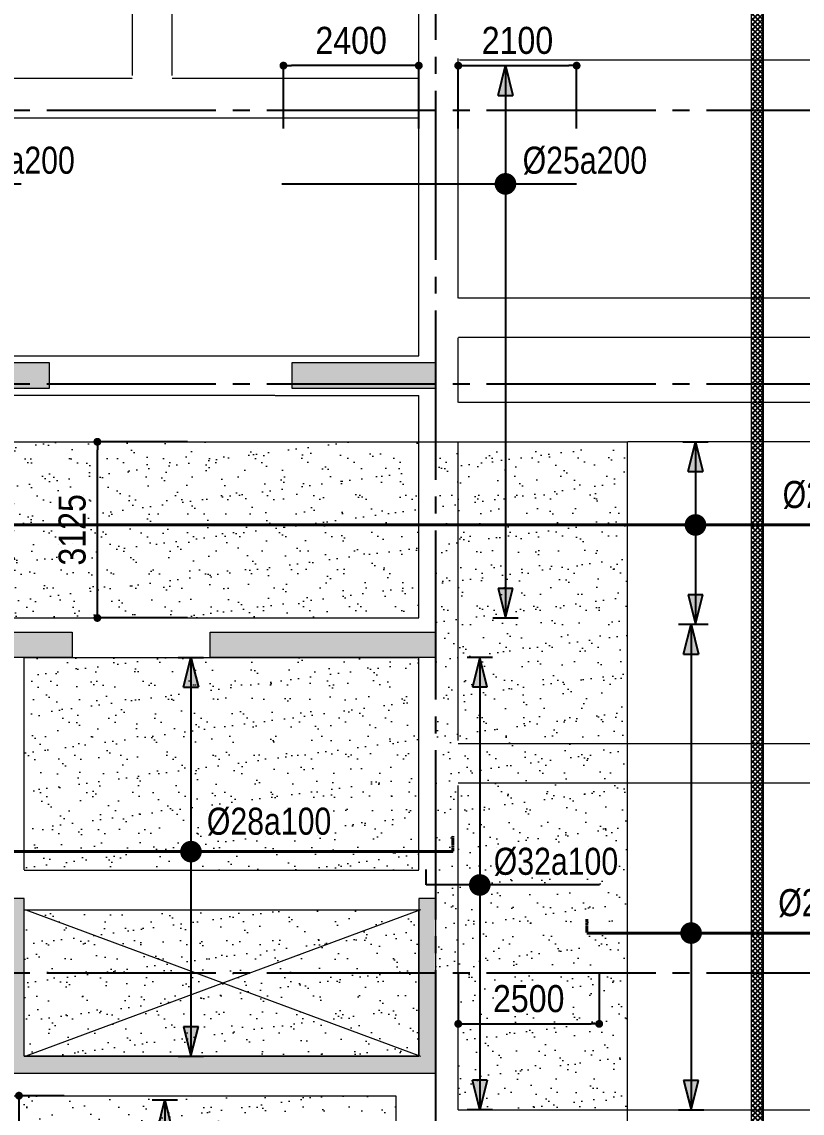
# Model space of a CAD drawing. Header units: millimetres. Extents: x -3819597 to -2591384, y 582389 to 820195.
# Drawn here: x -3668535 to -3654695, y 738096 to 757456 of the extents above; entities that cross this region are included whole.
import ezdxf
from ezdxf.enums import TextEntityAlignment as Align

# ---------------------------------------------------------------- set-up
doc = ezdxf.new("R2010")
doc.units = ezdxf.units.MM
doc.header["$MEASUREMENT"] = 0
for name, pattern in [('CENTER', [2, 1.25, -0.25, 0.25, -0.25]), ('CHG_XX_Damsan_Ham 2$0$CHG_XX_Damsan_Ham 2$0$HIDDEN', [0.375, 0.25, -0.125]), ('CHG_XX_Luoi truc$0$MB_Luoi truc$0$Center101', [13, 10, -1, 1, -1]), ('HIDDEN', [0.375, 0.25, -0.125])]:
    doc.linetypes.add(name, pattern=pattern)
doc.layers.get('0').update_dxf_attribs({"lineweight": 9})
doc.layers.get('Defpoints').update_dxf_attribs({"color": 10, "lineweight": 0})
for name, color, linetype in [('02HN. TEXT B', 1, 'Continuous'), ('08HN. SSS X', 6, 'Continuous'), ('12HN. GRID', 1, 'CENTER'), ('CHG_XX_Cot_Ham 2$0$mb_cot tang 1-3$0$Concrete Line', 6, 'Continuous'), ('CHG_XX_Damsan_Ham 2$0$DTE-MEP-REVISION-1', 2, 'Continuous'), ('CHG_XX_Luoi truc$0$Grid', 34, 'Continuous'), ('CHG_XX_Luoi truc$0$Grid Line', 8, 'CHG_XX_Luoi truc$0$MB_Luoi truc$0$Center101'), ('dim', 51, 'Continuous')]:
    doc.layers.add(name, color=color, linetype=linetype)
for name, color, linetype, lineweight in [('CHG_XX_Cot_Ham 2$0$NS-Pier-H2', 150, 'Continuous', 13), ('CHG_XX_Cot_Ham 2$0$NS-Pier-H2 @ 1', 150, 'Continuous', 13), ('CHG_XX_Cot_Ham 2$0$NS-Pier-H2 @ 150', 150, 'Continuous', 13), ("CHG_XX_Damsan_Ham 2$0$CHG_XX_Damsan_Ham 2$0$'S_General_Hidden_1 Thin", 1, 'CHG_XX_Damsan_Ham 2$0$CHG_XX_Damsan_Ham 2$0$HIDDEN', 18), ('CHG_XX_Damsan_Ham 2$0$CHG_XX_Damsan_Ham 2$0$CHG_XX_Damsan_Ham 2$0$Start lo mo', 3, 'Continuous', 15), ('CHG_XX_Damsan_Ham 2$0$CHG_XX_Damsan_Ham 2$0$DBAO', 3, 'Continuous', 13), ('CHG_XX_Damsan_Ham 2$0$CHG_XX_Damsan_Ham 2$0$DTE-MEP-H-SLAB TEXT', 3, 'Continuous', 0), ('CHG_XX_Damsan_Ham 2$0$CHG_XX_Damsan_Ham 2$0$Start hatch', 8, 'Continuous', 25), ('CHG_XX_Damsan_Ham 2$0$CHG_XX_Damsan_Ham 2$0$Start lo mo', 3, 'Continuous', 15), ('CHG_XX_Damsan_Ham 2$0$DTE-MEP-H-SLAB TEXT', 3, 'Continuous', 0), ('CHG_XX_Damsan_Ham 2$0$HATCH', 57, 'Continuous', 9), ('thep chay suot', 5, 'HIDDEN', 40)]:
    doc.layers.add(name, color=color, linetype=linetype, lineweight=lineweight)
doc.styles.add('[HN042014]STYLE', font='arial.ttf', dxfattribs={"width": 0.8})
doc.styles.add('CHG_XX_Luoi truc$0$MB_Luoi truc$0$Grid A-F$0$VNI-HelveCB', font='VHELVCB_0.TTF')
doc.styles.add('MB_Luoi truc$0$Arial_C', font='arial.ttf', dxfattribs={"width": 0.85})
doc.dimstyles.new('200', dxfattribs={"dimscale": 200, "dimtxt": 2.4, "dimasz": 0.7, "dimexe": 0.0003, "dimexo": 0, "dimgap": 1, "dimtad": 1, "dimdec": 0, "dimzin": 12, "dimdsep": 46, "dimtxsty": 'MB_Luoi truc$0$Arial_C', "dimblk": 'MB_Luoi truc$0$_Dot', "dimcen": 0.5, "dimclrd": 256, "dimclre": 8, "dimclrt": 1, "dimadec": 0, "dimazin": 0, "dimtfac": 1, "dimtdec": 0, "dimtix": 1, "dimtmove": 2, "dimatfit": 3, "dimldrblk": 'MB_Luoi truc$0$HTT Arrow 30', "dimfxl": 1, "dimtolj": 1, "dimtzin": 0, "dimlwe": -1, "dimarcsym": 0})

# ---------------------------------------------------------------- blocks, each defined once
blk = doc.blocks.new('*U702')
at = {"layer": '12HN. GRID', "linetype": 'Continuous'}
h = blk.add_hatch(color=256, dxfattribs=at)
h.dxf.hatch_style = 1
h.paths.add_polyline_path([(-44, 972.5), (44, 972.5), (0, 1148.5)])
h = blk.add_hatch(color=256, dxfattribs=at)
h.dxf.hatch_style = 1
h.paths.add_polyline_path([(0, -1209.8), (44, -1033.8), (-44, -1033.8)])
for p, q in [((-75, 1148.5), (75, 1148.5)), ((-44, 972.5), (0, 1148.5)), ((0, 1148.5), (0, -1209.8)), ((0, 1148.5), (44, 972.5)), ((-44, 972.5), (44, 972.5)), ((-44, -1033.8), (44, -1033.8)), ((-44, -1033.8), (0, -1209.8)), ((0, -1209.8), (44, -1033.8)), ((-75, -1209.8), (75, -1209.8))]:
    blk.add_line(p, q, dxfattribs=at)
at = {"layer": '12HN. GRID', "linetype": 'Continuous', "const_width": 64, "flags": 128}
blk.add_lwpolyline([(-32, 0, -1), (32, 0, -1)], format="xyb", close=True, dxfattribs=at)
at = {"layer": 'thep chay suot', "linetype": 'ByBlock', "ltscale": 0.001}
for p, q in [((-1167.8, 0), (-1167.8, 86.1)), ((1548.1, 0), (1548.1, 92.9))]:
    blk.add_line(p, q, dxfattribs=at)
at = {"layer": 'thep chay suot', "linetype": 'HIDDEN', "ltscale": 10}
blk.add_line((-1167.8, 0), (1548.1, 0), dxfattribs=at)
at = {"layer": '02HN. TEXT B', "linetype": 'ByBlock', "style": '[HN042014]STYLE', "width": 0.8, "flags": 8}
blk.add_attdef('0', text='', height=160, dxfattribs=at).set_placement((-351.3, 260), align=Align.MIDDLE_CENTER)
blk.add_attdef('1', text='', height=160, dxfattribs=at).set_placement((93.9, 180), align=Align.MIDDLE_LEFT)
at = {"layer": 'Defpoints', "color": 9, "linetype": 'ByBlock', "style": '[HN042014]STYLE', "width": 0.8, "flags": 9}
for tag, p in [('2', (-12479, -826.7)), ('3', (-12479, -1231.5)), ('4', (-12479, -1636.3)), ('5', (-12479, -2026.7))]:
    blk.add_attdef(tag, text='', height=250, dxfattribs=at).set_placement(p, align=Align.MIDDLE_CENTER)
blk = doc.blocks.new('MB_Luoi truc$0$_Dot')
at = {"color": 0, "linetype": 'ByBlock', "lineweight": -2}
blk.add_line((-0.5, 0), (-1, 0), dxfattribs=at)
at = {"color": 0, "linetype": 'ByBlock', "const_width": 0.5}
blk.add_lwpolyline([(-0.25, 0, 1), (0.25, 0, 1)], format="xyb", close=True, dxfattribs=at)
blk = doc.blocks.new('*D510')
at = {"layer": 'Defpoints', "color": 0, "ltscale": 1500, "transparency": 16777216}
for p in [(-3667786, 738406), (-3668586, 735406), (-3667786, 735406)]:
    blk.add_point(p, dxfattribs=at)
at = {"layer": 'dim', "color": 8, "ltscale": 1500, "transparency": 16777216}
for p, q in [((-3667786, 738406), (-3668586, 738406)), ((-3667786, 735406), (-3668586, 735406))]:
    blk.add_line(p, q, dxfattribs=at)
at = {"layer": 'dim', "lineweight": -2, "ltscale": 1500, "transparency": 16777216}
blk.add_line((-3668586, 738266), (-3668586, 735546), dxfattribs=at)
at = {"layer": 'dim', "lineweight": -2, "ltscale": 1500, "transparency": 16777216, "xscale": 140, "yscale": 140, "zscale": 140}
for p, rotation in [((-3668586, 738406), 90), ((-3668586, 735406), 270)]:
    blk.add_blockref('MB_Luoi truc$0$_Dot', p, dxfattribs=dict(at, rotation=rotation))
at = {"layer": 'dim', "color": 1, "ltscale": 1500, "transparency": 16777216, "insert": (-3669032, 736906), "char_height": 480, "attachment_point": 5, "rotation": 90, "style": 'MB_Luoi truc$0$Arial_C'}
blk.add_mtext('\\A1;3000', dxfattribs=at)
blk = doc.blocks.new('MB_Luoi truc$0$HTT Arrow 30')
blk.add_hatch(color=256).paths.add_polyline_path([(-2.5, 0.375), (-2.5, -0.375), (0, 0)])
at = {"color": 0, "linetype": 'ByBlock', "lineweight": -2}
for p, q in [((0, 0), (-2.5, 0.375)), ((-2.5, -0.375), (-2.5, 0.375)), ((0, 0), (-2.5, -0.375))]:
    blk.add_line(p, q, dxfattribs=at)
blk = doc.blocks.new('*D512')
at = {"layer": 'Defpoints', "color": 0, "ltscale": 1500, "transparency": 16777216}
for p in [(-3667196, 750006), (-3664558, 750006), (-3664558, 746881)]:
    blk.add_point(p, dxfattribs=at)
at = {"layer": 'dim', "color": 8, "ltscale": 1500, "transparency": 16777216}
for p, q in [((-3665596, 750006), (-3667196, 750006)), ((-3665596, 746881), (-3667196, 746881))]:
    blk.add_line(p, q, dxfattribs=at)
at = {"layer": 'dim', "lineweight": -2, "ltscale": 1500, "transparency": 16777216}
blk.add_line((-3667196, 747021), (-3667196, 749866), dxfattribs=at)
at = {"layer": 'dim', "lineweight": -2, "ltscale": 1500, "transparency": 16777216, "xscale": 140, "yscale": 140, "zscale": 140}
for p, rotation in [((-3667196, 750006), 90), ((-3667196, 746881), 270)]:
    blk.add_blockref('MB_Luoi truc$0$_Dot', p, dxfattribs=dict(at, rotation=rotation))
at = {"layer": 'dim', "color": 1, "ltscale": 1500, "transparency": 16777216, "insert": (-3667641, 748444), "char_height": 480, "attachment_point": 5, "rotation": 90, "style": 'MB_Luoi truc$0$Arial_C'}
blk.add_mtext('\\A1;3125', dxfattribs=at)
blk = doc.blocks.new('*U514')
at = {"layer": '12HN. GRID', "linetype": 'Continuous'}
h = blk.add_hatch(color=256, dxfattribs=at)
h.dxf.hatch_style = 1
h.paths.add_polyline_path([(-44, 1169.6), (44, 1169.6), (0, 1345.6)])
h = blk.add_hatch(color=256, dxfattribs=at)
h.dxf.hatch_style = 1
h.paths.add_polyline_path([(0, -1329.4), (44, -1153.4), (-44, -1153.4)])
at = {"layer": '08HN. SSS X', "linetype": 'ByBlock', "ltscale": 10}
for p, q in [((316.7, 0), (316.7, 91.1)), ((-707.4, 0), (316.7, 0)), ((-707.4, 0), (-707.4, 0))]:
    blk.add_line(p, q, dxfattribs=at)
at = {"layer": '12HN. GRID', "linetype": 'Continuous'}
for p, q in [((-75, 1345.6), (75, 1345.6)), ((-44, 1169.6), (0, 1345.6)), ((0, 1345.6), (0, -1329.4)), ((0, 1345.6), (44, 1169.6)), ((-44, 1169.6), (44, 1169.6)), ((-44, -1153.4), (44, -1153.4)), ((-44, -1153.4), (0, -1329.4)), ((0, -1329.4), (44, -1153.4)), ((-75, -1329.4), (75, -1329.4))]:
    blk.add_line(p, q, dxfattribs=at)
at = {"layer": '12HN. GRID', "linetype": 'Continuous', "const_width": 64, "flags": 128}
blk.add_lwpolyline([(-32, 0, -1), (32, 0, -1)], format="xyb", close=True, dxfattribs=at)
at = {"layer": '02HN. TEXT B', "linetype": 'ByBlock', "style": '[HN042014]STYLE', "width": 0.8, "flags": 8}
blk.add_attdef('1', text='', height=160, dxfattribs=at).set_placement((-816.9, 140), align=Align.MIDDLE_LEFT)
blk.add_attdef('0', text='', height=160, dxfattribs=at).set_placement((1102.5, 160), align=Align.MIDDLE_CENTER)
at = {"layer": 'Defpoints', "color": 9, "linetype": 'ByBlock', "style": '[HN042014]STYLE', "width": 0.8, "flags": 9}
for tag, p in [('2', (2956.6, 10639)), ('3', (2956.6, 10234.3)), ('4', (2956.6, 9829.5)), ('5', (2956.6, 9439))]:
    blk.add_attdef(tag, text='', height=250, dxfattribs=at).set_placement(p, align=Align.MIDDLE_CENTER)
blk = doc.blocks.new('*U706')
at = {"layer": '12HN. GRID', "linetype": 'Continuous'}
h = blk.add_hatch(color=256, dxfattribs=at)
h.dxf.hatch_style = 1
h.paths.add_polyline_path([(-44, 1650.2), (44, 1650.2), (0, 1826.2)])
h = blk.add_hatch(color=256, dxfattribs=at)
h.dxf.hatch_style = 1
h.paths.add_polyline_path([(0, -1044.9), (44, -868.9), (-44, -868.9)])
for p, q in [((-75, 1826.2), (75, 1826.2)), ((-44, 1650.2), (0, 1826.2)), ((0, 1826.2), (0, -1044.9)), ((0, 1826.2), (44, 1650.2)), ((-44, 1650.2), (44, 1650.2)), ((-44, -868.9), (44, -868.9)), ((-44, -868.9), (0, -1044.9)), ((0, -1044.9), (44, -868.9)), ((-75, -1044.9), (75, -1044.9))]:
    blk.add_line(p, q, dxfattribs=at)
at = {"layer": '12HN. GRID', "linetype": 'Continuous', "const_width": 64, "flags": 128}
blk.add_lwpolyline([(-32, 0, -1), (32, 0, -1)], format="xyb", close=True, dxfattribs=at)
at = {"layer": 'thep chay suot', "linetype": 'ByBlock', "ltscale": 0.001}
for p, q in [((-615.6, 0), (-615.6, 81.5)), ((4703.1, 0), (4703.1, 0))]:
    blk.add_line(p, q, dxfattribs=at)
at = {"layer": 'thep chay suot', "linetype": 'HIDDEN', "ltscale": 10}
blk.add_line((-615.6, 0), (4703.1, 0), dxfattribs=at)
at = {"layer": '02HN. TEXT B', "linetype": 'ByBlock', "style": '[HN042014]STYLE', "width": 0.8, "flags": 8}
blk.add_attdef('0', text='', height=160, dxfattribs=at).set_placement((-351.3, 260), align=Align.MIDDLE_CENTER)
blk.add_attdef('1', text='', height=160, dxfattribs=at).set_placement((515.4, 180), align=Align.MIDDLE_LEFT)
at = {"layer": 'Defpoints', "color": 9, "linetype": 'ByBlock', "style": '[HN042014]STYLE', "width": 0.8, "flags": 9}
for tag, p in [('2', (14399.5, -288.8)), ('3', (14399.5, -693.6)), ('4', (14399.5, -1098.3)), ('5', (14399.5, -1488.8))]:
    blk.add_attdef(tag, text='', height=250, dxfattribs=at).set_placement(p, align=Align.MIDDLE_CENTER)
blk = doc.blocks.new('*U656')
at = {"layer": '12HN. GRID', "linetype": 'Continuous'}
h = blk.add_hatch(color=256, dxfattribs=at)
h.dxf.hatch_style = 1
h.paths.add_polyline_path([(-44, 2315.3), (44, 2315.3), (0, 2491.3)])
h = blk.add_hatch(color=256, dxfattribs=at)
h.dxf.hatch_style = 1
h.paths.add_polyline_path([(0, -2566.8), (44, -2390.8), (-44, -2390.8)])
at = {"layer": '08HN. SSS X', "linetype": 'ByBlock', "ltscale": 10}
for p, q in [((-1112.7, 0), (520.9, 0)), ((-1112.7, 0), (-1112.7, 0)), ((520.9, 0), (520.9, 0))]:
    blk.add_line(p, q, dxfattribs=at)
at = {"layer": '12HN. GRID', "linetype": 'Continuous'}
for p, q in [((-75, 2491.3), (75, 2491.3)), ((-44, 2315.3), (0, 2491.3)), ((0, 2491.3), (0, -2566.8)), ((0, 2491.3), (44, 2315.3)), ((-44, 2315.3), (44, 2315.3)), ((-44, -2390.8), (44, -2390.8)), ((-44, -2390.8), (0, -2566.8)), ((0, -2566.8), (44, -2390.8)), ((-75, -2566.8), (75, -2566.8))]:
    blk.add_line(p, q, dxfattribs=at)
at = {"layer": '12HN. GRID', "linetype": 'Continuous', "const_width": 64, "flags": 128}
blk.add_lwpolyline([(-32, 0, -1), (32, 0, -1)], format="xyb", close=True, dxfattribs=at)
at = {"layer": '02HN. TEXT B', "linetype": 'ByBlock', "style": '[HN042014]STYLE', "width": 0.8, "flags": 8}
blk.add_attdef('1', text='', height=160, dxfattribs=at).set_placement((101.6, 140), align=Align.MIDDLE_LEFT)
blk.add_attdef('0', text='', height=160, dxfattribs=at).set_placement((1102.5, 160), align=Align.MIDDLE_CENTER)
at = {"layer": 'Defpoints', "color": 9, "linetype": 'ByBlock', "style": '[HN042014]STYLE', "width": 0.8, "flags": 9}
for tag, p in [('2', (2952.2, 13213.4)), ('3', (2952.2, 12808.6)), ('4', (2952.2, 12403.8)), ('5', (2952.2, 12013.4))]:
    blk.add_attdef(tag, text='', height=250, dxfattribs=at).set_placement(p, align=Align.MIDDLE_CENTER)
blk = doc.blocks.new('*U657')
at = {"layer": '12HN. GRID', "linetype": 'Continuous'}
h = blk.add_hatch(color=256, dxfattribs=at)
h.dxf.hatch_style = 1
h.paths.add_polyline_path([(-44, 523.2), (44, 523.2), (0, 699.2)])
h = blk.add_hatch(color=256, dxfattribs=at)
h.dxf.hatch_style = 1
h.paths.add_polyline_path([(0, -2566.8), (44, -2390.8), (-44, -2390.8)])
at = {"layer": '08HN. SSS X', "linetype": 'ByBlock', "ltscale": 10}
for p, q in [((-1322.7, 0), (420.1, 0)), ((-1322.7, 0), (-1322.7, 0)), ((420.1, 0), (420.1, 0))]:
    blk.add_line(p, q, dxfattribs=at)
at = {"layer": '12HN. GRID', "linetype": 'Continuous'}
for p, q in [((-75, 699.2), (75, 699.2)), ((-44, 523.2), (0, 699.2)), ((0, 699.2), (0, -2566.8)), ((0, 699.2), (44, 523.2)), ((-44, 523.2), (44, 523.2)), ((-44, -2390.8), (44, -2390.8)), ((-44, -2390.8), (0, -2566.8)), ((0, -2566.8), (44, -2390.8)), ((-75, -2566.8), (75, -2566.8))]:
    blk.add_line(p, q, dxfattribs=at)
at = {"layer": '12HN. GRID', "linetype": 'Continuous', "const_width": 64, "flags": 128}
blk.add_lwpolyline([(-32, 0, 1), (32, 0, 1)], format="xyb", close=True, dxfattribs=at)
at = {"layer": '02HN. TEXT B', "linetype": 'ByBlock', "style": '[HN042014]STYLE', "width": 0.8, "flags": 8}
blk.add_attdef('1', text='', height=160, dxfattribs=at).set_placement((101.6, 140), align=Align.MIDDLE_LEFT)
blk.add_attdef('0', text='', height=160, dxfattribs=at).set_placement((1102.5, 160), align=Align.MIDDLE_CENTER)
at = {"layer": 'Defpoints', "color": 9, "linetype": 'ByBlock', "style": '[HN042014]STYLE', "width": 0.8, "flags": 9}
for tag, p in [('2', (2952.2, 13213.4)), ('3', (2952.2, 12808.6)), ('4', (2952.2, 12403.8)), ('5', (2952.2, 12013.4))]:
    blk.add_attdef(tag, text='', height=250, dxfattribs=at).set_placement(p, align=Align.MIDDLE_CENTER)
blk = doc.blocks.new('*D658')
at = {"layer": 'Defpoints', "color": 0, "ltscale": 1500, "transparency": 16777216}
for p in [(-3660795, 740581), (-3658295, 740581), (-3658295, 739680)]:
    blk.add_point(p, dxfattribs=at)
at = {"layer": 'dim', "color": 8, "ltscale": 1500, "transparency": 16777216}
for p, q in [((-3660795, 740581), (-3660795, 739680)), ((-3658295, 740581), (-3658295, 739680))]:
    blk.add_line(p, q, dxfattribs=at)
at = {"layer": 'dim', "lineweight": -2, "ltscale": 1500, "transparency": 16777216}
blk.add_line((-3660655, 739680), (-3658435, 739680), dxfattribs=at)
at = {"layer": 'dim', "lineweight": -2, "ltscale": 1500, "transparency": 16777216, "xscale": 140, "yscale": 140, "zscale": 140, "rotation": 180}
blk.add_blockref('MB_Luoi truc$0$_Dot', (-3660795, 739680), dxfattribs=at)
at = {"layer": 'dim', "lineweight": -2, "ltscale": 1500, "transparency": 16777216, "xscale": 140, "yscale": 140, "zscale": 140}
blk.add_blockref('MB_Luoi truc$0$_Dot', (-3658295, 739680), dxfattribs=at)
at = {"layer": 'dim', "color": 1, "ltscale": 1500, "transparency": 16777216, "insert": (-3659545, 740125), "char_height": 480, "attachment_point": 5, "style": 'MB_Luoi truc$0$Arial_C'}
blk.add_mtext('\\A1;2500', dxfattribs=at)
blk = doc.blocks.new('*U715')
at = {"layer": '12HN. GRID', "linetype": 'Continuous'}
h = blk.add_hatch(color=256, dxfattribs=at)
h.dxf.hatch_style = 1
h.paths.add_polyline_path([(-44, 6210.8), (44, 6210.8), (0, 6386.8)])
for p, q in [((-75, 6386.8), (75, 6386.8)), ((-44, 6210.8), (0, 6386.8)), ((0, 6386.8), (0, -3788.2)), ((0, 6386.8), (44, 6210.8))]:
    blk.add_line(p, q, dxfattribs=at)
at = {"layer": '02HN. TEXT B', "linetype": 'ByBlock', "style": '[HN042014]STYLE', "width": 0.8, "flags": 8}
blk.add_attdef('0', text='', height=160, dxfattribs=at).set_placement((-351.3, 260), align=Align.MIDDLE_CENTER)
blk.add_attdef('1', text='', height=160, dxfattribs=at).set_placement((151.8, 180), align=Align.MIDDLE_LEFT)
at = {"layer": 'Defpoints', "color": 9, "linetype": 'ByBlock', "style": '[HN042014]STYLE', "width": 0.8, "flags": 9}
for tag, p in [('2', (-15733.8, -1000)), ('3', (-15733.8, -1404.8)), ('4', (-15733.8, -1809.5)), ('5', (-15733.8, -2200))]:
    blk.add_attdef(tag, text='', height=250, dxfattribs=at).set_placement(p, align=Align.MIDDLE_CENTER)
blk = doc.blocks.new('*U1035')
at = {"layer": 'CHG_XX_Cot_Ham 2$0$NS-Pier-H2 @ 1'}
h = blk.add_hatch(color=256, dxfattribs=at)
h.dxf.hatch_style = 1
h.paths.add_polyline_path([(450, 0), (0, 0), (0, -2550), (450, -2550)])
at = {"layer": 'CHG_XX_Cot_Ham 2$0$NS-Pier-H2 @ 150'}
h = blk.add_hatch(color=256, dxfattribs=at)
h.dxf.hatch_style = 1
h.paths.add_polyline_path([(450, 0), (0, 0), (0, -2550), (450, -2550)])
blk = doc.blocks.new('CHG_XX_Cot_Ham 2$0$Block A_C450x2250')
at = {"layer": 'CHG_XX_Cot_Ham 2$0$NS-Pier-H2'}
blk.add_lwpolyline([(450, -2550), (0, -2550), (0, 0), (450, 0)], close=True, dxfattribs=at)
blk.add_blockref('*U1035', (0, 0), dxfattribs=at)
blk = doc.blocks.new('CHG_XX_Cot_Ham 2$0$Block B_Core wall')
at = {"layer": 'CHG_XX_Cot_Ham 2$0$NS-Pier-H2'}
for points in [[(-7300, 300), (-7300, 3100), (-7600, 3100), (-7600, 300)], [(0, 300), (0, 3100), (-300, 3100), (-300, 300)], [(0, 0), (0, 300), (-10450, 300), (-10450, 0)]]:
    blk.add_hatch(color=256, dxfattribs=at).paths.add_polyline_path(points)
for p, q in [((-7300, 3100), (-7600, 3100)), ((-7600, 3100), (-7600, 300)), ((-7300, 300), (-7300, 3100)), ((-300, 3100), (-300, 300)), ((0, 3100), (-300, 3100)), ((0, 0), (0, 3100)), ((-7600, 300), (-10450, 300)), ((-10450, 300), (-10450, 0)), ((-300, 300), (-7300, 300)), ((-10450, 0), (0, 0))]:
    blk.add_line(p, q, dxfattribs=at)
blk = doc.blocks.new('CHG_XX_Cot_Ham 2$0$Block A_C10450x300')
at = {"layer": 'CHG_XX_Cot_Ham 2$0$NS-Pier-H2'}
h = blk.add_hatch(color=256, dxfattribs=at)
h.dxf.hatch_style = 1
h.paths.add_polyline_path([(6450, 0), (6450, -450), (10450, -450), (10450, 0)])
h.paths.add_polyline_path([(4000, -450), (4000, 0), (0, 0), (0, -450)])
for points in [[(0, 0), (4000, 0), (4000, -450), (0, -450)], [(6450, 0), (10450, 0), (10450, -450), (6450, -450)]]:
    blk.add_lwpolyline(points, close=True, dxfattribs=at)
blk = doc.blocks.new('*U1029')
at = {"layer": 'CHG_XX_Luoi truc$0$Grid Line'}
blk.add_line((0, 0), (0, 608), dxfattribs=at)
at = {"layer": 'CHG_XX_Luoi truc$0$Grid', "lineweight": -2, "style": 'CHG_XX_Luoi truc$0$MB_Luoi truc$0$Grid A-F$0$VNI-HelveCB'}
for tag, p in [('GRIDSUB', (0, 617)), ('GRID', (0, -9))]:
    blk.add_attdef(tag, text='', height=5, dxfattribs=at).set_placement(p, align=Align.MIDDLE)
blk = doc.blocks.new('*U1031')
at = {"layer": 'CHG_XX_Luoi truc$0$Grid Line'}
blk.add_line((0, 0), (0, 438), dxfattribs=at)
at = {"layer": 'CHG_XX_Luoi truc$0$Grid', "lineweight": -2, "style": 'CHG_XX_Luoi truc$0$MB_Luoi truc$0$Grid A-F$0$VNI-HelveCB'}
for tag, p in [('GRIDSUB', (0, 447)), ('GRID', (0, -9))]:
    blk.add_attdef(tag, text='', height=5, dxfattribs=at).set_placement(p, align=Align.MIDDLE)
blk = doc.blocks.new('CHG_XX_Luoi truc')
at = {"layer": 'CHG_XX_Luoi truc$0$Grid', "xscale": 300, "yscale": 300, "zscale": 300}
blk.add_blockref('*U1029', (87300, -12747), dxfattribs=at)
at = {"layer": 'CHG_XX_Luoi truc$0$Grid', "xscale": 300.0000000000013, "yscale": 300.0000000000013, "zscale": 300.0000000000013, "rotation": 90}
for p in [(110703, 145900), (110703, 141050), (110703, 130600)]:
    blk.add_blockref('*U1031', p, dxfattribs=at)
blk = doc.blocks.new('CHG_XX_Cot_Ham 2')
at = {"layer": 'CHG_XX_Cot_Ham 2$0$NS-Pier-H2'}
h = blk.add_hatch(color=256, dxfattribs=at)
h.dxf.hatch_style = 1
h.paths.add_polyline_path([(99639.2, 163400), (-10900, 163400), (-10900, 85450), (-300, 85450), (-300, 84050), (32350, 84050), (32350, -9000), (103575.5, -9000), (106050, -6022), (106050, 158254.3)])
h.paths.add_polyline_path([(99533.7, 163100), (105750, 158110.4), (105750, 90450), (105650, 90450), (105750, 90450), (105750, 13850), (105750, 13722.3), (105750, -5913.6), (103434.7, -8700), (93599.8, -8700), (93299.8, -8700), (32650, -8700), (32650, 84350), (0, 84350), (0, 85750), (-10600, 85750), (-10600, 163100), (93600, 163100)], flags=16)
at = {"layer": 'CHG_XX_Cot_Ham 2$0$mb_cot tang 1-3$0$Concrete Line'}
blk.add_blockref('CHG_XX_Cot_Ham 2$0$Block B_Core wall', (87300, 128825), dxfattribs=at)
at = {"layer": 'CHG_XX_Cot_Ham 2$0$NS-Pier-H2'}
blk.add_blockref('CHG_XX_Luoi truc', (0, 0), dxfattribs=at)
at = {"layer": 'CHG_XX_Cot_Ham 2$0$NS-Pier-H2', "xscale": -1, "rotation": 90}
for p in [(77900, 141425), (84750, 141425)]:
    blk.add_blockref('CHG_XX_Cot_Ham 2$0$Block A_C450x2250', p, dxfattribs=at)
at = {"layer": 'CHG_XX_Cot_Ham 2$0$NS-Pier-H2', "rotation": 180}
blk.add_blockref('CHG_XX_Cot_Ham 2$0$Block A_C10450x300', (87300, 136200), dxfattribs=at)
blk = doc.blocks.new('CHG_XX_Damsan_Ham 2$0$CHG_XX_Damsan_Ham 2$0$sdfsgdh')
at = {"layer": 'CHG_XX_Damsan_Ham 2$0$CHG_XX_Damsan_Ham 2$0$Start hatch', "ltscale": 0.5}
h = blk.add_hatch(dxfattribs=at)
h.set_pattern_fill('ANSI37', color=256, scale=500)
h.set_pattern_definition([(45, (273994.73, -8650), (-44.194174, 44.194174), []), (135, (273994.73, -8650), (-44.194174, -44.194174), [])])
h.paths.add_polyline_path([(103800, -3), (103600, -3), (103600, -403), (102202, -403), (102202, 1800), (102002, 1800), (102002, -603), (103600, -603), (103600, -36361), (103800, -36361)])
at = {"layer": 'CHG_XX_Damsan_Ham 2$0$DTE-MEP-H-SLAB TEXT', "color": 2, "ltscale": 0.5, "flags": 128}
blk.add_lwpolyline([(103600, -74225), (103600, -603)], dxfattribs=at)
at = {"layer": 'CHG_XX_Damsan_Ham 2$0$DTE-MEP-REVISION-1', "ltscale": 0.5}
blk.add_line((103800, -3), (103800, -74225), dxfattribs=at)
blk = doc.blocks.new('CHG_XX_Damsan_Ham 2', base_point=(3089256, -609981))
at = {"layer": 'CHG_XX_Damsan_Ham 2$0$HATCH'}
h = blk.add_hatch(dxfattribs=at)
h.set_pattern_fill('AR-SAND', color=256, scale=262.5)
h.paths.add_polyline_path([(87000, 140025), (77450, 140025), (77450, 136900), (87000, 136900)])
h = blk.add_hatch(dxfattribs=at)
h.set_pattern_fill('AR-SAND', color=256, scale=262.5)
h.paths.add_polyline_path([(90700, 139900), (87300, 139900), (87300, 130600), (90700, 130600)])
h = blk.add_hatch(dxfattribs=at)
h.set_pattern_fill('AR-SAND', color=256, scale=262.5)
h.paths.add_polyline_path([(87000, 136200), (83300, 136200), (80000, 136200), (80000, 132425), (87000, 132425)])
h = blk.add_hatch(dxfattribs=at)
h.set_pattern_fill('AR-SAND', color=256, scale=262.5)
h.paths.add_polyline_path([(86995, 131717), (80007, 131717), (80007, 130600), (86995, 130600)])
h = blk.add_hatch(dxfattribs=at)
h.set_pattern_fill('AR-SAND', color=256, scale=262.5)
h.paths.add_polyline_path([(86995, 130600), (80007, 130600), (80007, 129151), (86995, 129151)])
h = blk.add_hatch(dxfattribs=at)
h.set_pattern_fill('AR-SAND', color=256, scale=262.5)
h.paths.add_polyline_path([(90700, 130600), (87700, 130600), (87700, 128175), (90700, 128175)])
h = blk.add_hatch(dxfattribs=at)
h.set_pattern_fill('AR-SAND', color=256, scale=262.5)
h.paths.add_polyline_path([(86600, 128425), (77550, 128425), (77550, 125550), (86600, 125550)])
at = {"layer": "CHG_XX_Damsan_Ham 2$0$CHG_XX_Damsan_Ham 2$0$'S_General_Hidden_1 Thin", "ltscale": 10}
for p, q in [((81925, 146525), (81925, 152000)), ((82625, 146525), (82625, 152000)), ((87000, 146524), (87000, 152000)), ((87700, 142575), (87700, 146825)), ((87725, 146800), (97200, 146800)), ((77450, 146475), (81925, 146475)), ((82625, 146475), (87000, 146474)), ((77450, 145775), (87000, 145774)), ((87000, 141549), (87000, 145724)), ((97200, 142575), (87700, 142575)), ((87700, 140725), (87700, 141875)), ((97200, 141875), (87700, 141875)), ((77450, 141550), (87000, 141549)), ((77450, 140850), (87000, 140849)), ((87000, 136900), (87000, 140849)), ((97200, 140725), (87700, 140725)), ((77450, 140025), (90700, 140025)), ((87700, 134725), (87700, 140025)), ((98250, 140025), (90700, 140025)), ((90700, 125425), (90700, 140025)), ((77450, 136900), (87000, 136900)), ((80000, 132425), (80000, 136200)), ((80000, 136200), (87000, 136200)), ((87000, 132425), (87000, 136200)), ((87700, 134675), (98250, 134675)), ((87700, 133975), (98250, 133975)), ((87700, 128175), (87700, 133925)), ((80000, 132425), (87000, 132425)), ((80000, 129125), (80000, 131725)), ((87000, 129125), (87000, 131725)), ((80000, 129125), (87000, 129125)), ((77450, 128425), (86600, 128425)), ((86600, 123100), (86600, 128425)), ((87700, 128175), (98250, 128175))]:
    blk.add_line(p, q, dxfattribs=at)
at = {"layer": 'CHG_XX_Damsan_Ham 2$0$CHG_XX_Damsan_Ham 2$0$CHG_XX_Damsan_Ham 2$0$Start lo mo'}
for p, q in [((80000, 131725), (87000, 131725)), ((87032, 131725), (80032, 129125)), ((80032, 131725), (87032, 129125))]:
    blk.add_line(p, q, dxfattribs=at)
at = {"layer": 'CHG_XX_Damsan_Ham 2$0$CHG_XX_Damsan_Ham 2$0$Start lo mo'}
blk.add_line((80000, 131725), (87000, 131725), dxfattribs=at)
at = {"layer": 'CHG_XX_Damsan_Ham 2$0$CHG_XX_Damsan_Ham 2$0$DBAO'}
blk.add_blockref('CHG_XX_Cot_Ham 2', (0, 0), dxfattribs=at)
at = {"layer": 'CHG_XX_Damsan_Ham 2$0$CHG_XX_Damsan_Ham 2$0$DTE-MEP-H-SLAB TEXT'}
blk.add_blockref('CHG_XX_Damsan_Ham 2$0$CHG_XX_Damsan_Ham 2$0$sdfsgdh', (-10700, 160900), dxfattribs=at)
at = {"layer": 'CHG_XX_Damsan_Ham 2$0$HATCH'}
blk.add_blockref('CHG_XX_Cot_Ham 2', (0, 0), dxfattribs=at)
blk = doc.blocks.new('*D768')
at = {"layer": 'Defpoints', "color": 0, "ltscale": 1500, "transparency": 16777216}
for p in [(-3663895, 756679), (-3663895, 755561), (-3661495, 755561)]:
    blk.add_point(p, dxfattribs=at)
at = {"layer": 'dim', "color": 8, "ltscale": 1500, "transparency": 16777216}
for p, q in [((-3663895, 755561), (-3663895, 756679)), ((-3661495, 755561), (-3661495, 756679))]:
    blk.add_line(p, q, dxfattribs=at)
at = {"layer": 'dim', "lineweight": -2, "ltscale": 1500, "transparency": 16777216}
blk.add_line((-3661635, 756679), (-3663755, 756679), dxfattribs=at)
at = {"layer": 'dim', "lineweight": -2, "ltscale": 1500, "transparency": 16777216, "xscale": 140, "yscale": 140, "zscale": 140, "rotation": 180}
blk.add_blockref('MB_Luoi truc$0$_Dot', (-3663895, 756679), dxfattribs=at)
at = {"layer": 'dim', "lineweight": -2, "ltscale": 1500, "transparency": 16777216, "xscale": 140, "yscale": 140, "zscale": 140}
blk.add_blockref('MB_Luoi truc$0$_Dot', (-3661495, 756679), dxfattribs=at)
at = {"layer": 'dim', "color": 1, "ltscale": 1500, "transparency": 16777216, "insert": (-3662695, 757124), "char_height": 480, "attachment_point": 5, "style": 'MB_Luoi truc$0$Arial_C'}
blk.add_mtext('\\A1;2400', dxfattribs=at)
blk = doc.blocks.new('*D769')
at = {"layer": 'Defpoints', "color": 0, "ltscale": 1500, "transparency": 16777216}
for p in [(-3658696, 756679), (-3660795, 755561), (-3658696, 755561)]:
    blk.add_point(p, dxfattribs=at)
at = {"layer": 'dim', "color": 8, "ltscale": 1500, "transparency": 16777216}
for p, q in [((-3660795, 755561), (-3660795, 756679)), ((-3658696, 755561), (-3658696, 756679))]:
    blk.add_line(p, q, dxfattribs=at)
at = {"layer": 'dim', "lineweight": -2, "ltscale": 1500, "transparency": 16777216}
blk.add_line((-3660655, 756679), (-3658836, 756679), dxfattribs=at)
at = {"layer": 'dim', "lineweight": -2, "ltscale": 1500, "transparency": 16777216, "xscale": 140, "yscale": 140, "zscale": 140, "rotation": 180}
blk.add_blockref('MB_Luoi truc$0$_Dot', (-3660795, 756679), dxfattribs=at)
at = {"layer": 'dim', "lineweight": -2, "ltscale": 1500, "transparency": 16777216, "xscale": 140, "yscale": 140, "zscale": 140}
blk.add_blockref('MB_Luoi truc$0$_Dot', (-3658696, 756679), dxfattribs=at)
at = {"layer": 'dim', "color": 1, "ltscale": 1500, "transparency": 16777216, "insert": (-3659745, 757124), "char_height": 480, "attachment_point": 5, "style": 'MB_Luoi truc$0$Arial_C'}
blk.add_mtext('\\A1;2100', dxfattribs=at)
blk = doc.blocks.new('*U823')
at = {"layer": '12HN. GRID', "linetype": 'Continuous'}
h = blk.add_hatch(color=256, dxfattribs=at)
h.dxf.hatch_style = 1
h.paths.add_polyline_path([(-44, 315.7), (44, 315.7), (0, 491.7)])
h = blk.add_hatch(color=256, dxfattribs=at)
h.dxf.hatch_style = 1
h.paths.add_polyline_path([(0, -587.2), (44, -411.2), (-44, -411.2)])
for p, q in [((-75, 491.7), (75, 491.7)), ((-44, 315.7), (0, 491.7)), ((0, 491.7), (0, -587.2)), ((0, 491.7), (44, 315.7)), ((-44, 315.7), (44, 315.7)), ((-44, -411.2), (44, -411.2)), ((-44, -411.2), (0, -587.2)), ((0, -587.2), (44, -411.2)), ((-75, -587.2), (75, -587.2))]:
    blk.add_line(p, q, dxfattribs=at)
at = {"layer": '12HN. GRID', "linetype": 'Continuous', "const_width": 64, "flags": 128}
blk.add_lwpolyline([(-32, 0, -1), (32, 0, -1)], format="xyb", close=True, dxfattribs=at)
at = {"layer": 'thep chay suot', "linetype": 'HIDDEN', "ltscale": 10}
blk.add_line((-5555.6, 0), (4703.1, 0), dxfattribs=at)
at = {"layer": '02HN. TEXT B', "linetype": 'ByBlock', "style": '[HN042014]STYLE', "width": 0.8, "flags": 8}
blk.add_attdef('0', text='', height=160, dxfattribs=at).set_placement((-351.3, 260), align=Align.MIDDLE_CENTER)
blk.add_attdef('1', text='', height=160, dxfattribs=at).set_placement((515.4, 180), align=Align.MIDDLE_LEFT)
at = {"layer": 'Defpoints', "color": 9, "linetype": 'ByBlock', "style": '[HN042014]STYLE', "width": 0.8, "flags": 9}
for tag, p in [('2', (14399.5, -288.8)), ('3', (14399.5, -693.6)), ('4', (14399.5, -1098.3)), ('5', (14399.5, -1488.8))]:
    blk.add_attdef(tag, text='', height=250, dxfattribs=at).set_placement(p, align=Align.MIDDLE_CENTER)

msp = doc.modelspace()

# ---------------------------------------------------------------- block references
at = {"layer": '08HN. SSS X', "linetype": 'Continuous'}
ref = msp.add_blockref('*U656', (-3670107.6, 754581.5), dxfattribs=dict(at, xscale=3, yscale=3, zscale=3))
ref.add_attrib('1', '%%c25a200', dxfattribs={"layer": '02HN. TEXT B', "linetype": 'ByBlock', "height": 480, "style": '[HN042014]STYLE', "width": 0.8}).set_placement((-3669802.9, 755001.5), align=Align.MIDDLE_LEFT)
ref = msp.add_blockref('*U657', (-3659957.6, 754581.5), dxfattribs=dict(at, xscale=3, yscale=3, zscale=3))
ref.add_attrib('1', '%%c25a200', dxfattribs={"layer": '02HN. TEXT B', "linetype": 'ByBlock', "height": 480, "style": '[HN042014]STYLE', "width": 0.8}).set_placement((-3659652.9, 755001.5), align=Align.MIDDLE_LEFT)
ref = msp.add_blockref('*U514', (-3660412.6, 742144.1), dxfattribs=dict(at, xscale=-3, yscale=3, zscale=3))
ref.add_attrib('1', '%%c32a100', dxfattribs={"layer": '02HN. TEXT B', "linetype": 'ByBlock', "height": 480, "style": '[HN042014]STYLE', "width": 0.8}).set_placement((-3660165.5, 742564.1), align=Align.MIDDLE_LEFT)
at = {"layer": 'dim', "ltscale": 1500}
msp.add_blockref('CHG_XX_Damsan_Ham 2', (-659239.3, 0), dxfattribs=at)
at = {"layer": 'thep chay suot'}
ref = msp.add_blockref('*U823', (-3656587.5, 748531), dxfattribs=dict(at, xscale=3, yscale=3, zscale=3))
ref.add_attrib('1', '%%c20a200', dxfattribs={"layer": '02HN. TEXT B', "linetype": 'ByBlock', "height": 480, "style": '[HN042014]STYLE', "width": 0.8}).set_placement((-3655041.3, 749071), align=Align.MIDDLE_LEFT)
ref = msp.add_blockref('*U706', (-3656665.2, 741290.7), dxfattribs=dict(at, xscale=3, yscale=3, zscale=3))
ref.add_attrib('1', '%%c20a200', dxfattribs={"layer": '02HN. TEXT B', "linetype": 'ByBlock', "height": 480, "style": '[HN042014]STYLE', "width": 0.8}).set_placement((-3655119, 741830.7), align=Align.MIDDLE_LEFT)
ref = msp.add_blockref('*U702', (-3665535.7, 742735.5), dxfattribs=dict(at, xscale=3, yscale=3, zscale=3))
ref.add_attrib('1', '%%c28a100', dxfattribs={"layer": '02HN. TEXT B', "linetype": 'ByBlock', "height": 480, "style": '[HN042014]STYLE', "width": 0.8}).set_placement((-3665253.9, 743275.5), align=Align.MIDDLE_LEFT)
at = {"layer": 'thep chay suot', "xscale": 3, "yscale": 3, "zscale": 3}
msp.add_blockref('*U715', (-3666000.1, 719170.7), dxfattribs=at)

# ---------------------------------------------------------------- dimensions: what is measured, and where the dimension line sits
at = {"layer": 'dim', "ltscale": 1500}
for base, p1, p2, angle, picture, middle in [((-3663895.5, 756678.9), (-3661495.1, 755560.9), (-3663895.5, 755560.9), 180, '*D768', (-3662695.3, 757123.9)), ((-3667195.8, 750006), (-3664558.3, 746881), (-3664558.3, 750006), 90, '*D512', (-3667641, 748443.5)), ((-3668586.3, 735406), (-3667786.3, 738406), (-3667786.3, 735406), 90, '*D510', (-3669031.5, 736906))]:
    dim = msp.add_linear_dim(base=base, p1=p1, p2=p2, angle=angle, dimstyle='200', override={"dimfxl": 8, "dimfxlon": 1, "dimarcsym": 1}, dxfattribs=at)
    dim.commit()
    dim.dimension.update_dxf_attribs({"geometry": picture, "text_midpoint": middle})
for base, p1, p2, picture, middle in [((-3658695.5, 756679), (-3660795.2, 755561), (-3658695.5, 755561), '*D769', (-3659745.4, 757124.1)), ((-3658295.2, 739679.6), (-3660795.2, 740581), (-3658295.2, 740581), '*D658', (-3659545.2, 740124.7))]:
    dim = msp.add_linear_dim(base=base, p1=p1, p2=p2, dimstyle='200', override={"dimfxl": 8, "dimfxlon": 1, "dimarcsym": 1}, dxfattribs=at)
    dim.commit()
    dim.dimension.update_dxf_attribs({"geometry": picture, "text_midpoint": middle})

doc.saveas('drawing.dxf')
